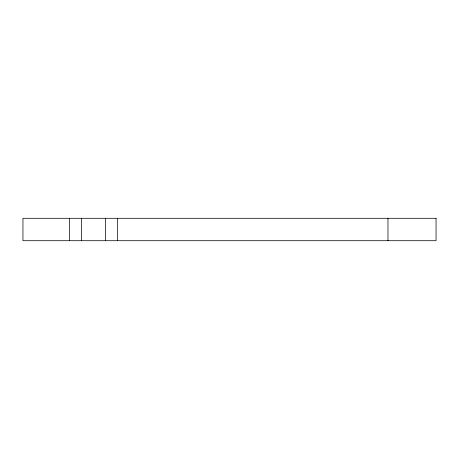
<?xml version="1.0" encoding="UTF-8"?>
<svg xmlns="http://www.w3.org/2000/svg" width="459" height="459" viewBox="0 0 459 459"><rect width="100%" height="100%" fill="white"/><g stroke="black" fill="none" stroke-linecap="round" stroke-linejoin="round"><path stroke-width="0.69" d="M387.975 218.295L387.975 240.705M117.418 218.295L117.418 240.705M105.409 218.295L105.409 240.705M81.392 218.295L81.392 240.705M69.384 218.295L69.384 240.705M436.05 218.295L22.95 218.295L22.95 240.705L436.05 240.705L436.05 218.295"/></g></svg>
